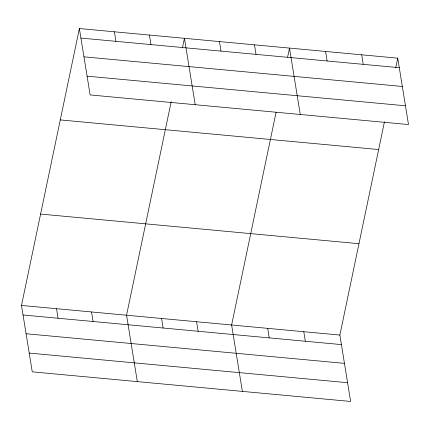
<?xml version="1.0" encoding="UTF-8"?>
<svg xmlns="http://www.w3.org/2000/svg" width="430" height="430" viewBox="0 0 430 430"><rect width="100%" height="100%" fill="white"/><g stroke="black" fill="none" stroke-linecap="round" stroke-linejoin="round"><path stroke-width="0.64" d="M384.474 121.674L339.872 335.067L350.622 401.459L32.255 371.837L21.5 305.445L79.378 28.541L397.745 58.163L408.5 124.555L90.128 94.933L79.378 28.541M171.161 101.829L126.56 315.222L137.315 381.614M182.406 48.036L184.438 38.313L195.193 104.705M276.092 112.251L231.625 324.999L242.38 391.391M287.606 57.163L289.503 48.09L300.253 114.482M395.713 67.881L397.745 58.163M80.921 38.077L399.293 67.698M83.957 56.835L402.329 86.457M87.091 76.169L405.463 105.791M60.275 119.922L378.647 149.543M40.597 214.07L358.969 243.692M21.5 305.445L339.872 335.067M23.043 314.98L341.415 344.602M26.085 333.744L344.452 363.366M29.213 353.078L347.585 382.7M361.668 54.803L363.21 64.339M325.585 51.45L327.128 60.979M303.79 331.713L305.332 341.248M254.479 44.833L256.022 54.368M267.707 328.353L269.25 337.889M219.461 41.576L221.004 51.105M196.601 321.737L198.149 331.272M149.42 35.056L150.962 44.591M161.583 318.479L163.126 328.015M114.396 31.798L115.939 41.334M91.542 311.965L93.084 321.5M56.518 308.708L58.066 318.238"/></g></svg>
